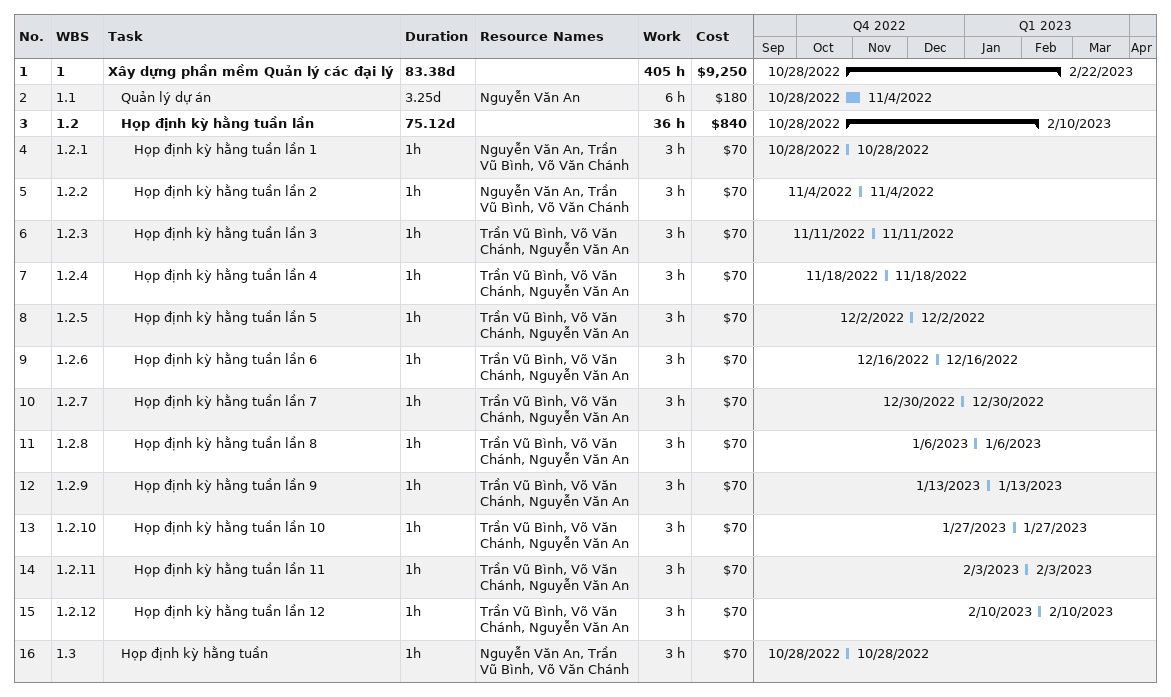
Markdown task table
| ID | WBS | Task | Duration | Start | Finish | Resources | Work (h) | Cost ($) |
|---|---|---|---|---|---|---|---|---|
| 1 | 1 | **Xây dựng phần mềm Quản lý các đại lý** | 83.38d | 2022-10-28 | 2023-02-22 |  | 405 | 9250 |
| 2 | 1.1 | Quản lý dự án | 3.25d | 2022-10-28 | 2022-11-04 | Nguyễn Văn An | 6 | 180 |
| 3 | 1.2 | **Họp định kỳ hằng tuần lần** | 75.12d | 2022-10-28 | 2023-02-10 |  | 36 | 840 |
| 4 | 1.2.1 | Họp định kỳ hằng tuần lần 1 | 1h | 2022-10-28 | 2022-10-28 | Nguyễn Văn An, Trần Vũ Bình, Võ Văn Chánh | 3 | 70 |
| 5 | 1.2.2 | Họp định kỳ hằng tuần lần 2 | 1h | 2022-11-04 | 2022-11-04 | Nguyễn Văn An, Trần Vũ Bình, Võ Văn Chánh | 3 | 70 |
| 6 | 1.2.3 | Họp định kỳ hằng tuần lần 3 | 1h | 2022-11-11 | 2022-11-11 | Trần Vũ Bình, Võ Văn Chánh, Nguyễn Văn An | 3 | 70 |
| 7 | 1.2.4 | Họp định kỳ hằng tuần lần 4 | 1h | 2022-11-18 | 2022-11-18 | Trần Vũ Bình, Võ Văn Chánh, Nguyễn Văn An | 3 | 70 |
| 8 | 1.2.5 | Họp định kỳ hằng tuần lần 5 | 1h | 2022-12-02 | 2022-12-02 | Trần Vũ Bình, Võ Văn Chánh, Nguyễn Văn An | 3 | 70 |
| 9 | 1.2.6 | Họp định kỳ hằng tuần lần 6 | 1h | 2022-12-16 | 2022-12-16 | Trần Vũ Bình, Võ Văn Chánh, Nguyễn Văn An | 3 | 70 |
| 10 | 1.2.7 | Họp định kỳ hằng tuần lần 7 | 1h | 2022-12-30 | 2022-12-30 | Trần Vũ Bình, Võ Văn Chánh, Nguyễn Văn An | 3 | 70 |
| 11 | 1.2.8 | Họp định kỳ hằng tuần lần 8 | 1h | 2023-01-06 | 2023-01-06 | Trần Vũ Bình, Võ Văn Chánh, Nguyễn Văn An | 3 | 70 |
| 12 | 1.2.9 | Họp định kỳ hằng tuần lần 9 | 1h | 2023-01-13 | 2023-01-13 | Trần Vũ Bình, Võ Văn Chánh, Nguyễn Văn An | 3 | 70 |
| 13 | 1.2.10 | Họp định kỳ hằng tuần lần 10 | 1h | 2023-01-27 | 2023-01-27 | Trần Vũ Bình, Võ Văn Chánh, Nguyễn Văn An | 3 | 70 |
| 14 | 1.2.11 | Họp định kỳ hằng tuần lần 11 | 1h | 2023-02-03 | 2023-02-03 | Trần Vũ Bình, Võ Văn Chánh, Nguyễn Văn An | 3 | 70 |
| 15 | 1.2.12 | Họp định kỳ hằng tuần lần 12 | 1h | 2023-02-10 | 2023-02-10 | Trần Vũ Bình, Võ Văn Chánh, Nguyễn Văn An | 3 | 70 |
| 16 | 1.3 | Họp định kỳ hằng tuần | 1h | 2022-10-28 | 2022-10-28 | Nguyễn Văn An, Trần Vũ Bình, Võ Văn Chánh | 3 | 70 |
